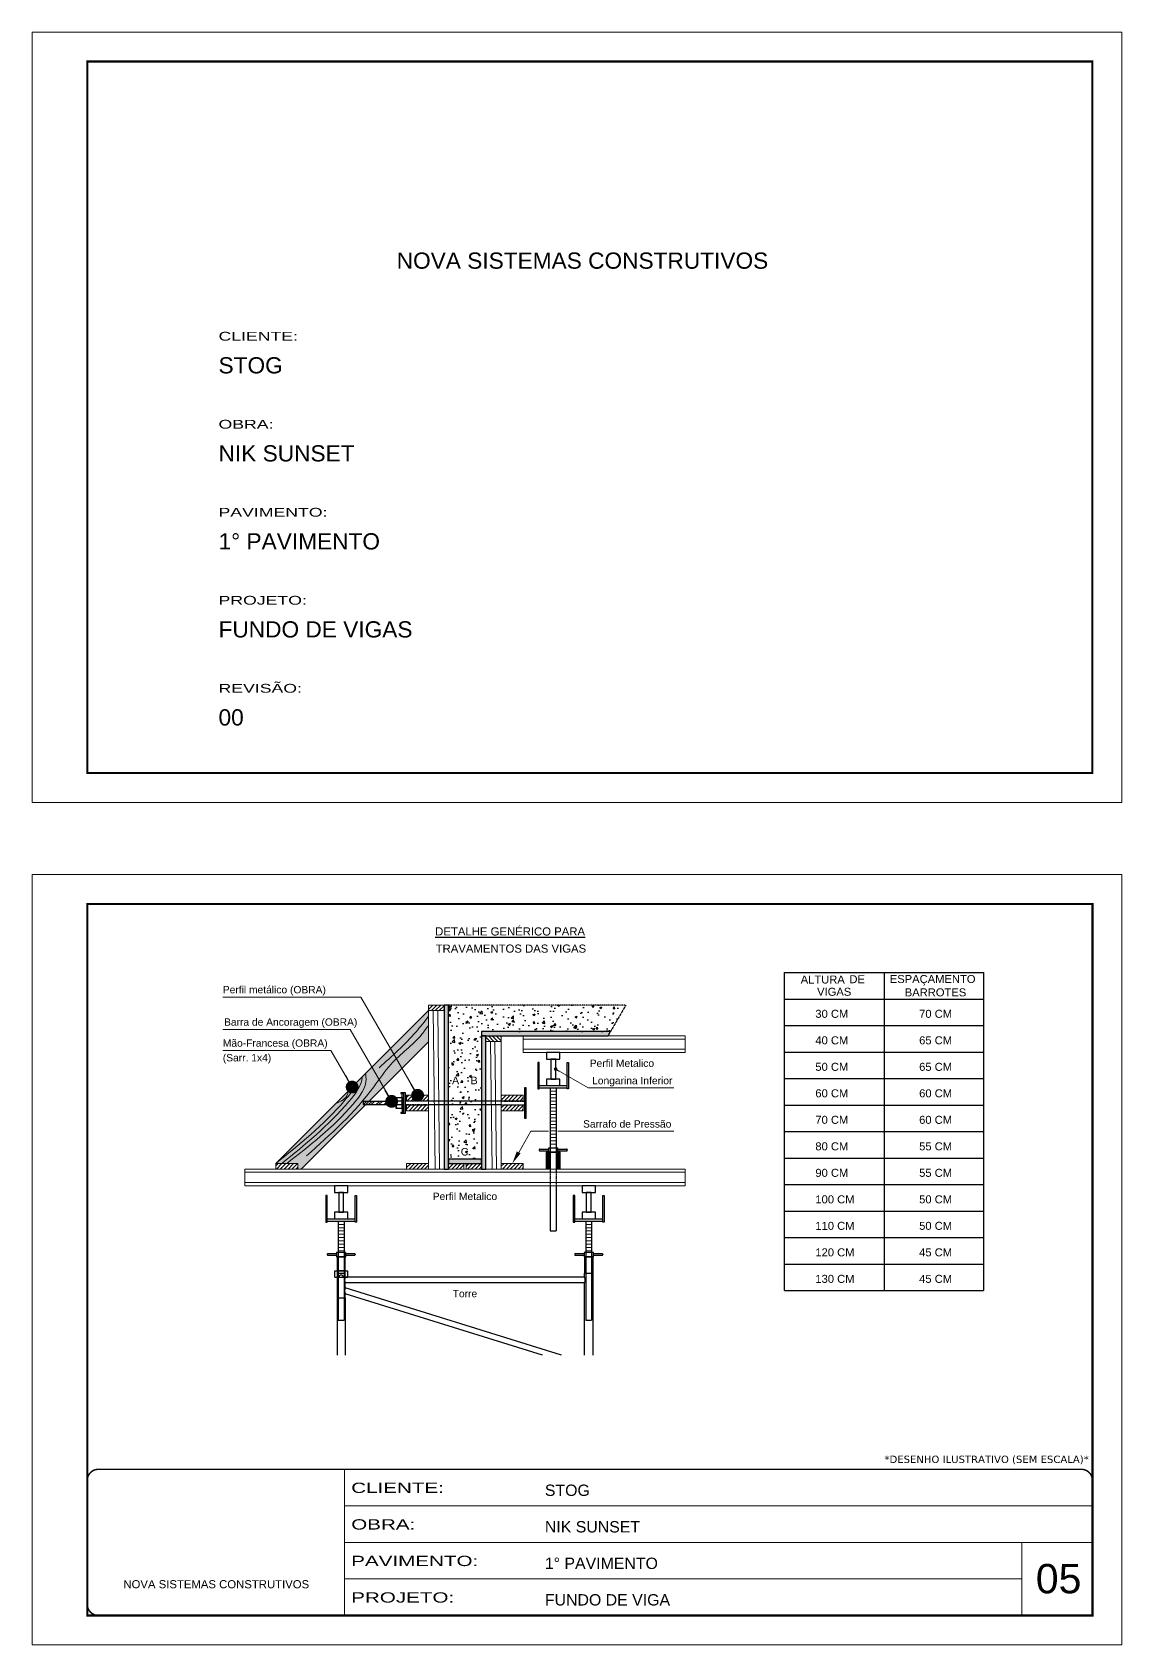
# Model space of a CAD drawing. Header units: millimetres. Extents: x 1659 to 9159, y 667 to 9133.
# Drawn here: x 2297 to 3782, y 1816 to 4015 of the extents above; entities that cross this region are included whole.
import ezdxf
from ezdxf.enums import TextEntityAlignment as Align

# ---------------------------------------------------------------- set-up
doc = ezdxf.new("R2010")
doc.units = ezdxf.units.MM
for name, pattern in [('CONTINUO', [0]), ('DASHED', [0.75, 0.5, -0.25]), ('HIDDEN', [0.375, 0.25, -0.125])]:
    doc.linetypes.add(name, pattern=pattern)
doc.layers.add('BARRA DE ANCORAGEM', color=251, linetype='Continuous')
doc.layers.add('GARFOS', color=7, linetype='Continuous')
for name, color, linetype, lineweight in [('CARIMBO', 255, 'Continuous', 9), ('CONCRETO', 251, 'Continuous', 25), ('Demarcação 1', 251, 'Continuous', 9), ('Demarcação 2', 254, 'Continuous', 9), ('Escoras', 2, 'Continuous', 25), ('Folhas', 255, 'Continuous', 9), ('Forcador', 251, 'Continuous', 25), ('Hachura', 251, 'Continuous', 9), ('Madeira', 126, 'Continuous', 18), ('Perfil Metálico', 224, 'Continuous', 18), ('SARRAFO DE PRESSAO', 251, 'DASHED', 9)]:
    doc.layers.add(name, color=color, linetype=linetype, lineweight=lineweight)
doc.styles.add('ARIAL', font='arial.ttf')
doc.styles.get("Standard").update_dxf_attribs({"font": 'arial.ttf'})
doc.styles.add('stylellllll', font='verdana.ttf', dxfattribs={"height": 2})
doc.styles.add('Tecnologia', font='')
doc.styles.get('Tecnologia').set_extended_font_data('Forgotten Futurist')
doc.dimstyles.new('3x', dxfattribs={"dimtxt": 10, "dimasz": 5, "dimexe": 7, "dimexo": 5, "dimgap": 4, "dimtad": 1, "dimdec": 4, "dimlfac": 0.333333, "dimdsep": 46, "dimtxsty": 'Standard', "dimblk": 'DOT', "dimcen": 0.09, "dimclrd": 1, "dimclre": 1, "dimclrt": 2, "dimadec": 0, "dimazin": 2, "dimtfac": 1, "dimtdec": 4, "dimtmove": 0, "dimatfit": 3, "dimldrblk": 'DOT', "dimfxl": 0, "dimtolj": 1, "dimtzin": 0, "dimlwd": 9, "dimlwe": 9, "dimarcsym": 0})
pattern_1 = [(45, (-2443.8815, 8405.5488), (-2.6516504, 2.6516504), [])]

# ---------------------------------------------------------------- blocks, each defined once
blk = doc.blocks.new('9999999999')
at = {"color": 30, "linetype": 'CONTINUO'}
for p, q in [((98564.6, 34230.2), (98564.6, 34429.4)), ((98564.6, 34379.6), (99584, 34379.6)), ((98564.6, 34329.8), (99488, 34329.8)), ((99584, 34329.8), (99488, 34329.8)), ((99488, 34329.8), (99488, 34230.2)), ((98564.6, 34280), (99488, 34280))]:
    blk.add_line(p, q, dxfattribs=at)
at = {"color": 30, "linetype": 'CONTINUO', "const_width": 2}
blk.add_lwpolyline([(99584, 34230.2), (99584, 34414.4, 0.414214), (99569, 34429.4), (98229, 34429.4, 0.414214), (98214, 34414.4), (98214, 34245.2, 0.414214), (98229, 34230.2), (99584, 34230.2)], format="xyb", dxfattribs=at)
at = {"layer": 'Folhas'}
blk.add_lwpolyline([(98139, 34190.2), (99624, 34190.2), (99624, 35240.2), (98139, 35240.2)], close=True, dxfattribs=at)
at = {"layer": 'Folhas', "color": 30, "const_width": 3}
blk.add_lwpolyline([(98214, 34230.2), (99584, 34230.2), (99584, 35200.2), (98214, 35200.2)], close=True, dxfattribs=at)
at = {"color": 7, "linetype": 'Continuous', "ltscale": 5, "style": 'ARIAL'}
for s, height, p in [('STOG', 15.48, (98837.7, 34393.1)), ('NIK SUNSET', 15.48, (98837.7, 34343.3)), ('1° PAVIMENTO', 15.483, (98837.7, 34293.5)), ('NOVA SISTEMAS CONSTRUTIVOS', 11.059, (98263.2, 34267.2)), ('FUNDO DE VIGA', 15.483, (98837.7, 34243.7))]:
    blk.add_text(s, height=height, dxfattribs=at).set_placement(p)
at = {"layer": 'Folhas', "color": 7, "style": 'Tecnologia', "width": 1.5}
for s, p in [('CLIENTE:', (98573.7, 34397.2)), ('OBRA:', (98573.7, 34347.3)), ('PAVIMENTO:', (98573.7, 34297.5)), ('PROJETO:', (98573.7, 34247.7))]:
    blk.add_text(s, height=14, dxfattribs=at).set_placement(p)
blk = doc.blocks.new('HT20CT')
at = {"layer": 'Forcador'}
for points in [[(-4, 16), (-4, 20), (4, 20), (4, 16)], [(-1.5, 4), (-1.5, 16), (1.5, 16), (1.5, 4)], [(-4, 0), (-4, 4), (4, 4), (4, 0)]]:
    blk.add_lwpolyline(points, close=True, dxfattribs=at)
blk = doc.blocks.new('_Dot')
at = {"color": 0, "linetype": 'ByBlock', "lineweight": -2}
blk.add_line((-0.5, 0), (-1, 0), dxfattribs=at)
at = {"color": 0, "linetype": 'ByBlock', "const_width": 0.5}
blk.add_lwpolyline([(-0.25, 0, 1), (0.25, 0, 1)], format="xyb", close=True, dxfattribs=at)

msp = doc.modelspace()

# ---------------------------------------------------------------- hatches: boundary and pattern name
at = {"layer": 'CONCRETO', "linetype": 'DASHED', "ltscale": 0.3}
h = msp.add_hatch(dxfattribs=at)
h.set_pattern_fill('AR-CONC', color=256, scale=4, style=0)
h.set_pattern_definition([(50, (-45802.876, -5264.793), (28.690407, -2.510085), [3, -33]), (355, (-45802.876, -5264.793), (-5.550053, 30.087685), [2.4, -26.4]), (100.4514, (-45800.485, -5265.002), (23.140375, 27.577582), [2.549608, -28.045684]), (46.1842, (-45802.876, -5256.793), (42.689642, -6.62076), [4.5, -49.5]), (96.6356, (-45799.32, -5257.344), (37.386508, 38.964715), [3.82441, -42.06852]), (351.1842, (-45802.876, -5256.793), (37.386478, 38.964744), [3.6, -39.6]), (21, (-45798.876, -5258.793), (23.876282, -16.104756), [3, -33]), (326, (-45798.876, -5258.793), (9.732613, 29.006002), [2.4, -26.4]), (71.4514, (-45796.886, -5260.135), (33.608905, 12.90122), [2.549608, -28.045684]), (37.5, (-45802.876, -5264.793), (0.4863942, 13.3157542), [0, -26.08, 0, -26.8, 0, -26.5]), (7.5, (-45802.876, -5264.793), (10.5227815, 15.7764685), [0, -15.28, 0, -25.48, 0, -10.1]), (327.5, (-45811.796, -5264.793), (21.3528974, -0.9021949), [0, -10, 0, -31.2, 0, -41.4]), (317.5, (-45815.796, -5264.793), (23.327447, 4.004199), [0, -13, 0, -20.72, 0, -29.4])])
h.paths.add_polyline_path([(2864.14, 2688.13), (2864.14, 2478.13), (2909.14, 2478.13), (2909.14, 2652.13), (3085.13, 2652.13), (3105.92, 2688.13)])
h.paths.add_polyline_path([(2891.72, 2577.61), (2906.56, 2577.61), (2906.56, 2593.16), (2891.72, 2593.16)], flags=24)
h.paths.add_polyline_path([(2866.41, 2577.61), (2881.29, 2577.61), (2881.29, 2593.16), (2866.41, 2593.16)], flags=24)
h.paths.add_polyline_path([(2878.27, 2480.09), (2894.09, 2480.09), (2894.09, 2496.18), (2878.27, 2496.18)], flags=24)
at = {"layer": 'Demarcação 1'}
for points in [[(2864.14, 2688.13), (2858.14, 2688.13), (2858.14, 2464.63), (2864.14, 2464.63)], [(3085.13, 2652.13), (2909.14, 2652.13), (2909.14, 2646.13), (3081.67, 2646.13)], [(2915.14, 2646.13), (2909.14, 2646.13), (2909.14, 2464.63), (2915.14, 2464.63)], [(2909.14, 2478.13), (2864.14, 2478.13), (2864.14, 2472.13), (2909.14, 2472.13)]]:
    msp.add_hatch(color=256, dxfattribs=at).paths.add_polyline_path(points)
at = {"layer": 'Demarcação 2'}
msp.add_hatch(color=256, dxfattribs=at).paths.add_polyline_path([(2837.14, 2638.21), (2837.14, 2680.63), (2628.66, 2472.15), (2658.72, 2472.15), (2658.72, 2464.63), (2663.57, 2464.63), (2751.36, 2552.42), (2747.68, 2552.42), (2747.68, 2556.84), (2755.78, 2556.84)])
at = {"layer": 'Hachura'}
h = msp.add_hatch(dxfattribs=at)
h.set_pattern_fill('ANSI31', color=256, scale=30, style=0)
h.set_pattern_definition(pattern_1)
h.paths.add_polyline_path([(2837.14, 2688.13), (2858.14, 2688.13), (2858.14, 2680.63), (2837.14, 2680.63)])
h = msp.add_hatch(dxfattribs=at)
h.set_pattern_fill('ANSI31', color=256, scale=30, style=0)
h.set_pattern_definition([(135, (10398.0295, 6961.244), (2.6516504, 2.6516504), [])])
h.paths.add_polyline_path([(2915.14, 2646.13), (2936.14, 2646.13), (2936.14, 2638.63), (2915.14, 2638.63)])
h = msp.add_hatch(dxfattribs=at)
h.set_pattern_fill('ANSI32', color=256, scale=20, angle=90, style=0)
h.set_pattern_definition([(45, (11404.2114, -6419.695), (5.303301, -5.303301), []), (45, (11404.2114, -6416.16), (5.303301, -5.303301), [])])
h.paths.add_polyline_path([(2747.68, 2552.42), (2747.68, 2556.84), (2792.68, 2556.84), (2792.68, 2552.42)])
h = msp.add_hatch(dxfattribs=at)
h.set_pattern_fill('ANSI31', color=256, scale=30, style=0)
h.set_pattern_definition(pattern_1)
h.paths.add_polyline_path([(2837.14, 2557.64), (2837.14, 2565.16), (2807.07, 2565.16), (2807.07, 2557.64)])
h = msp.add_hatch(dxfattribs=at)
h.set_pattern_fill('ANSI31', color=256, scale=30, style=0)
h.set_pattern_definition(pattern_1)
h.paths.add_polyline_path([(2807.07, 2544.11), (2837.14, 2544.11), (2837.14, 2551.63), (2807.07, 2551.63)])
h = msp.add_hatch(dxfattribs=at)
h.set_pattern_fill('ANSI31', color=256, scale=30, style=0)
h.set_pattern_definition(pattern_1)
h.paths.add_polyline_path([(2966.21, 2557.64), (2966.21, 2565.16), (2936.14, 2565.16), (2936.14, 2557.64)])
h = msp.add_hatch(dxfattribs=at)
h.set_pattern_fill('ANSI31', color=256, scale=30, style=0)
h.set_pattern_definition(pattern_1)
h.paths.add_polyline_path([(2936.14, 2544.11), (2966.21, 2544.11), (2966.21, 2551.63), (2936.14, 2551.63)])
h = msp.add_hatch(dxfattribs=at)
h.set_pattern_fill('ANSI31', color=256, scale=30, style=0)
h.set_pattern_definition([(45, (-2622.297, 8312.542), (-2.6516504, 2.6516504), [])])
h.paths.add_polyline_path([(2658.72, 2464.63), (2658.72, 2472.15), (2628.66, 2472.15), (2628.66, 2464.63)])
h = msp.add_hatch(dxfattribs=at)
h.set_pattern_fill('ANSI31', color=256, scale=30, style=0)
h.set_pattern_definition(pattern_1)
h.paths.add_polyline_path([(2807.14, 2464.63), (2837.14, 2464.63), (2837.14, 2472.13), (2807.14, 2472.13)])
h = msp.add_hatch(dxfattribs=at)
h.set_pattern_fill('ANSI31', color=256, scale=30, style=0)
h.set_pattern_definition(pattern_1)
h.paths.add_polyline_path([(2864.14, 2472.13), (2885.14, 2472.13), (2885.14, 2464.63), (2864.14, 2464.63)])
h = msp.add_hatch(dxfattribs=at)
h.set_pattern_fill('ANSI31', color=256, scale=30, style=0)
h.set_pattern_definition(pattern_1)
h.paths.add_polyline_path([(2909.14, 2464.63), (2909.14, 2472.13), (2888.14, 2472.13), (2888.14, 2464.63)])
h = msp.add_hatch(dxfattribs=at)
h.set_pattern_fill('ANSI31', color=256, scale=30, style=0)
h.set_pattern_definition(pattern_1)
h.paths.add_polyline_path([(2966.14, 2472.13), (2936.14, 2472.13), (2936.14, 2464.63), (2966.14, 2464.63)])
at = {"layer": 'Perfil Metálico'}
for points in [[(2997.5, 2464.63), (3002, 2464.63), (3002, 2487.43), (2997.5, 2487.43)], [(3011.88, 2464.63), (3016.38, 2464.63), (3016.38, 2487.43), (3011.88, 2487.43)]]:
    msp.add_hatch(color=256, dxfattribs=at).paths.add_polyline_path(points)

# ---------------------------------------------------------------- linework, layer by layer
for points in [[(2864.14, 2688.13), (2858.14, 2688.13), (2858.14, 2464.63), (2864.14, 2464.63)], [(3085.13, 2652.13), (2909.14, 2652.13), (2909.14, 2646.13), (3081.67, 2646.13)], [(2915.14, 2646.13), (2909.14, 2646.13), (2909.14, 2464.63), (2915.14, 2464.63)], [(2909.14, 2478.13), (2864.14, 2478.13), (2864.14, 2472.13), (2909.14, 2472.13)]]:
    msp.add_lwpolyline(points, close=True)
at = {"layer": 'BARRA DE ANCORAGEM'}
for p, q in [((2800.57, 2562.15), (2801.73, 2567.45)), ((2802.9, 2568.33), (2802.9, 2540.94)), ((2936.13, 2557.3), (2837.14, 2557.3)), ((2936.13, 2551.97), (2837.14, 2551.97)), ((2800.57, 2547.12), (2801.73, 2541.82))]:
    msp.add_line(p, q, dxfattribs=at)
at = {"layer": 'BARRA DE ANCORAGEM', "linetype": 'HIDDEN'}
for p, q in [((2837.14, 2557.3), (2805.57, 2557.3)), ((2837.14, 2551.97), (2805.57, 2551.97)), ((2936.13, 2557.3), (2967.71, 2557.3)), ((2936.13, 2551.97), (2967.71, 2551.97))]:
    msp.add_line(p, q, dxfattribs=at)
at = {"layer": 'BARRA DE ANCORAGEM', "flags": 128}
for points in [[(2970.11, 2533.83), (2970.11, 2575.44), (2967.71, 2575.44), (2967.71, 2533.83)], [(2792.68, 2556.84), (2747.68, 2556.84), (2747.68, 2552.42), (2792.68, 2552.42)], [(2802.9, 2568.33), (2799.34, 2568.33), (2799.34, 2567.45), (2802.9, 2567.45)], [(2802.9, 2562.15), (2800.57, 2562.15), (2800.57, 2547.12), (2802.9, 2547.12)], [(2805.57, 2540.94), (2805.57, 2568.33), (2802.9, 2568.33), (2802.9, 2540.94)], [(2802.9, 2541.82), (2799.34, 2541.82), (2799.34, 2540.94), (2802.9, 2540.94)]]:
    msp.add_lwpolyline(points, close=True, dxfattribs=at)
for points in [[(2800.57, 2547.12), (2792.68, 2547.12), (2792.68, 2562.15), (2800.57, 2562.15)], [(2800.57, 2554.19), (2802.9, 2554.19), (2802.9, 2555.08), (2800.57, 2555.08), (2800.57, 2554.19), (2800.57, 2555.08)]]:
    msp.add_lwpolyline(points, dxfattribs=at)
for points in [[(2800.57, 2557.29), (2794.45, 2557.29, -0.729796), (2794.45, 2562.15, -0.729796)], [(2800.57, 2551.98), (2794.45, 2551.98, -0.6666667), (2794.45, 2557.29, -0.6666667)]]:
    msp.add_lwpolyline(points, format="xyb", dxfattribs=at)
at = {"layer": 'BARRA DE ANCORAGEM'}
msp.add_arc((2795.23, 2549.55), 2.55, 107.75636, 252.24364, dxfattribs=at)
at = {"layer": 'CONCRETO', "linetype": 'DASHED', "ltscale": 0.3}
for q in [(2864.14, 2688.13), (3085.13, 2652.13)]:
    msp.add_line((3105.92, 2688.13), q, dxfattribs=at)
at = {"layer": 'Escoras'}
for p, q in [((3012.56, 2487.43), (3001.31, 2487.43)), ((2712.27, 2345.08), (2712.27, 2210.99)), ((2723.52, 2345.08), (2712.27, 2345.08)), ((2723.52, 2322.58), (2723.52, 2345.08)), ((3061.02, 2345.08), (3049.77, 2345.08)), ((3049.77, 2345.08), (3049.77, 2322.58)), ((3061.02, 2345.08), (3061.02, 2210.99)), ((2709.45, 2325.96), (2726.33, 2325.96)), ((2709.45, 2317.18), (2709.45, 2325.96)), ((2709.45, 2317.18), (2714.97, 2317.18)), ((2712.27, 2322.58), (2723.52, 2322.58)), ((2721.83, 2325.94), (2713.95, 2325.94)), ((2721.83, 2316.9), (2713.95, 2316.9)), ((2720.82, 2317.18), (2726.33, 2317.18)), ((2723.52, 2316.96), (2723.52, 2322.58)), ((3049.77, 2316.96), (2723.52, 2316.96)), ((3049.77, 2309.31), (2723.52, 2309.31)), ((2723.52, 2302.95), (2723.52, 2309.31)), ((2726.33, 2325.96), (2726.33, 2317.18)), ((3049.77, 2322.58), (3061.02, 2322.58)), ((3049.77, 2316.96), (3049.77, 2322.58)), ((3049.77, 2210.99), (3049.77, 2309.31)), ((2712.27, 2288.83), (2723.52, 2288.83)), ((3018.28, 2210.99), (2723.52, 2302.47)), ((2992.47, 2210.99), (2723.52, 2294.46)), ((2723.52, 2288.83), (2723.52, 2294.46)), ((2723.52, 2288.83), (2723.52, 2210.99))]:
    msp.add_line(p, q, dxfattribs=at)
for centre, radius, start, end in [((2717.89, 2317.18), 2.92, 0, 180), ((2731.08, 2313.13), 8.48, 153.19207, 206.80793), ((3042.2, 2313.13), 8.48, 333.19207, 26.80793), ((2732.93, 2298.71), 10.33, 155.71056, 204.28944)]:
    msp.add_arc(centre, radius, start, end, dxfattribs=at)
at = {"layer": 'Folhas'}
msp.add_lwpolyline([(2296.86, 2964.56), (3781.86, 2964.56), (3781.86, 4014.56), (2296.86, 4014.56)], close=True, dxfattribs=at)
at = {"layer": 'Folhas', "color": 30, "const_width": 3}
msp.add_lwpolyline([(2371.86, 3004.56), (3741.86, 3004.56), (3741.86, 3974.56), (2371.86, 3974.56)], close=True, dxfattribs=at)
at = {"layer": 'Forcador', "linetype": 'Continuous'}
for p, q in [((2987.81, 2578.33), (3026.06, 2578.33)), ((2987.81, 2575.18), (3026.06, 2575.18)), ((3003, 2575.18), (3003, 2464.63)), ((3010.88, 2575.18), (3010.88, 2464.63)), ((2987.81, 2490.81), (2987.81, 2490.36)), ((2988.83, 2491.82), (3000.64, 2491.82)), ((2988.83, 2489.35), (3000.64, 2489.35)), ((3013.24, 2491.82), (3025.05, 2491.82)), ((3013.24, 2489.35), (3025.05, 2489.35)), ((3026.06, 2490.81), (3026.06, 2490.36)), ((3003, 2441.83), (3003, 2380.18)), ((3010.88, 2441.83), (3010.88, 2380.18)), ((2698.77, 2396.83), (2737.02, 2396.83)), ((3036.27, 2396.83), (3074.52, 2396.83)), ((2698.77, 2393.68), (2737.02, 2393.68)), ((2713.95, 2393.68), (2713.95, 2258.68)), ((2721.83, 2393.68), (2721.83, 2258.68)), ((3003, 2380.18), (3010.88, 2380.18)), ((3036.27, 2393.68), (3074.52, 2393.68)), ((3051.45, 2393.68), (3051.45, 2258.68)), ((3059.33, 2393.68), (3059.33, 2258.68)), ((2698.77, 2348.46), (2698.77, 2348.01)), ((2699.78, 2349.47), (2711.59, 2349.47)), ((2699.78, 2347), (2711.59, 2347)), ((2724.19, 2349.47), (2736, 2349.47)), ((2724.19, 2347), (2736, 2347)), ((2737.02, 2348.46), (2737.02, 2348.01)), ((3036.27, 2348.46), (3036.27, 2348.01)), ((3037.28, 2349.47), (3049.09, 2349.47)), ((3037.28, 2347), (3049.09, 2347)), ((3061.69, 2349.47), (3073.5, 2349.47)), ((3061.69, 2347), (3073.5, 2347)), ((3074.52, 2348.46), (3074.52, 2348.01)), ((2713.95, 2258.68), (2721.83, 2258.68)), ((3051.45, 2258.68), (3059.33, 2258.68))]:
    msp.add_line(p, q, dxfattribs=at)
at = {"layer": 'Forcador', "linetype": 'HIDDEN'}
for p, q in [((3003, 2464.63), (3003, 2441.83)), ((3010.88, 2464.63), (3010.88, 2441.83))]:
    msp.add_line(p, q, dxfattribs=at)
at = {"layer": 'Forcador', "linetype": 'Continuous'}
for points in [[(2985.9, 2609.83), (2985.9, 2573.83), (2987.81, 2573.83), (2987.81, 2609.83)], [(3027.98, 2609.83), (3027.98, 2573.83), (3026.06, 2573.83), (3026.06, 2609.83)], [(3000.64, 2493.28), (3000.64, 2487.43), (3013.24, 2487.43), (3013.24, 2493.28)], [(2696.85, 2428.33), (2696.85, 2392.33), (2698.77, 2392.33), (2698.77, 2428.33)], [(2738.93, 2428.33), (2738.93, 2392.33), (2737.02, 2392.33), (2737.02, 2428.33)], [(3034.35, 2428.33), (3034.35, 2392.33), (3036.27, 2392.33), (3036.27, 2428.33)], [(3076.43, 2428.33), (3076.43, 2392.33), (3074.52, 2392.33), (3074.52, 2428.33)], [(2711.59, 2350.93), (2711.59, 2345.08), (2724.19, 2345.08), (2724.19, 2350.93)], [(3049.09, 2350.93), (3049.09, 2345.08), (3061.69, 2345.08), (3061.69, 2350.93)]]:
    msp.add_lwpolyline(points, close=True, dxfattribs=at)
for centre, start, end in [((2988.83, 2490.81), 90, 180), ((2988.83, 2490.36), 180, 270), ((3025.05, 2490.81), 0, 90), ((3025.05, 2490.36), 270, 0), ((2699.78, 2348.46), 90, 180), ((2699.78, 2348.01), 180, 270), ((2736, 2348.46), 0, 90), ((2736, 2348.01), 270, 0), ((3037.28, 2348.46), 90, 180), ((3037.28, 2348.01), 180, 270), ((3073.5, 2348.46), 0, 90), ((3073.5, 2348.01), 270, 0)]:
    msp.add_arc(centre, 1.01, start, end, dxfattribs=at)
at = {"layer": 'GARFOS', "color": 2, "ltscale": 1.5}
for p, q in [((3322.06, 2298.89), (3322.06, 2732.52)), ((3322.06, 2732.52), (3593.6, 2732.52)), ((3457.83, 2732.52), (3457.83, 2298.89)), ((3593.6, 2732.52), (3593.6, 2298.89)), ((3322.06, 2696.39), (3593.6, 2696.39)), ((3322.06, 2696.39), (3593.6, 2696.39)), ((3322.06, 2660.25), (3593.6, 2660.25)), ((3322.06, 2624.11), (3593.6, 2624.11)), ((3322.06, 2587.98), (3593.6, 2587.98)), ((3322.06, 2551.84), (3593.6, 2551.84)), ((3322.06, 2515.7), (3593.6, 2515.7)), ((3322.06, 2479.57), (3593.6, 2479.57)), ((3322.06, 2443.43), (3593.6, 2443.43)), ((3322.06, 2407.3), (3593.6, 2407.3)), ((3322.06, 2371.16), (3593.6, 2371.16)), ((3322.06, 2335.02), (3593.6, 2335.02)), ((3322.06, 2298.89), (3593.6, 2298.89))]:
    msp.add_line(p, q, dxfattribs=at)
at = {"layer": 'Hachura'}
for p, q in [((2846.17, 2464.63), (2843.46, 2680.63)), ((2852.17, 2464.63), (2849.46, 2680.63)), ((2923.64, 2464.63), (2921.46, 2638.63)), ((2929.64, 2464.63), (2927.46, 2638.63)), ((3010.88, 2570.67), (3003, 2570.67)), ((3010.88, 2566.15), (3003, 2566.15)), ((3010.88, 2561.63), (3003, 2561.63)), ((3010.88, 2557.12), (3003, 2557.12)), ((3010.88, 2552.6), (3003, 2552.6)), ((3010.88, 2548.09), (3003, 2548.09)), ((3010.88, 2543.57), (3003, 2543.57)), ((3010.88, 2539.05), (3003, 2539.05)), ((3010.88, 2534.54), (3003, 2534.54)), ((3010.88, 2530.02), (3003, 2530.02)), ((3010.88, 2525.5), (3003, 2525.5)), ((3010.88, 2520.99), (3003, 2520.99)), ((3010.88, 2516.47), (3003, 2516.47)), ((3010.88, 2511.95), (3003, 2511.95)), ((3010.88, 2507.44), (3003, 2507.44)), ((3010.88, 2502.92), (3003, 2502.92)), ((3010.88, 2498.4), (3003, 2498.4)), ((2721.83, 2389.17), (2713.95, 2389.17)), ((2721.83, 2384.65), (2713.95, 2384.65)), ((2721.83, 2380.13), (2713.95, 2380.13)), ((2721.83, 2375.62), (2713.95, 2375.62)), ((3059.33, 2389.17), (3051.45, 2389.17)), ((3059.33, 2384.65), (3051.45, 2384.65)), ((3059.33, 2380.13), (3051.45, 2380.13)), ((3059.33, 2375.62), (3051.45, 2375.62)), ((2721.83, 2371.1), (2713.95, 2371.1)), ((2721.83, 2366.59), (2713.95, 2366.59)), ((2721.83, 2362.07), (2713.95, 2362.07)), ((2721.83, 2357.55), (2713.95, 2357.55)), ((2721.83, 2353.04), (2713.95, 2353.04)), ((3059.33, 2371.1), (3051.45, 2371.1)), ((3059.33, 2366.59), (3051.45, 2366.59)), ((3059.33, 2362.07), (3051.45, 2362.07)), ((3059.33, 2357.55), (3051.45, 2357.55)), ((3059.33, 2353.04), (3051.45, 2353.04))]:
    msp.add_line(p, q, dxfattribs=at)
at = {"layer": 'Hachura', "color": 1}
for p, q in [((2959.89, 2487.29), (2976.55, 2516.14)), ((2976.55, 2516.14), (3000.5, 2516.14)), ((3013.38, 2516.14), (3171.49, 2516.14))]:
    msp.add_line(p, q, dxfattribs=at)
at = {"layer": 'Hachura'}
for points in [[(2670.62, 2482.64), (2762.51, 2576.77), (2785.47, 2607.25), (2827.84, 2648.3), (2837.14, 2660.75)], [(2837.14, 2672.84), (2820.09, 2651.87), (2769.52, 2602.61)], [(2643.69, 2472.15), (2734.19, 2553.06), (2751.85, 2587.89), (2751.1, 2594.6)], [(2710.4, 2553.89), (2726.74, 2566.54), (2727.51, 2571.01)]]:
    msp.add_spline(points, degree=3, dxfattribs=at)
for points, knots in [([(2628.66, 2472.15), (2660.89, 2497.88), (2700.11, 2529.2), (2735.81, 2573.77), (2738.83, 2582.32)], [0, 0, 0, 0, 127.741989, 155.4442459, 155.4442459, 155.4442459, 155.4442459]), ([(2637, 2472.15), (2668.36, 2497.63), (2709.01, 2530.67), (2746.09, 2578.05), (2746.59, 2590.08)], [0, 0, 0, 0, 125.1825812, 162.3251979, 162.3251979, 162.3251979, 162.3251979])]:
    msp.add_open_spline(points, degree=3, knots=knots, dxfattribs=at)
at = {"layer": 'Hachura', "color": 1}
msp.add_solid([(2962.42, 2485.83), (2951.14, 2472.13), (2957.36, 2488.75)], dxfattribs=at)
at = {"layer": 'Madeira'}
for p, q in [((2837.14, 2680.63), (2628.66, 2472.15)), ((2837.14, 2680.63), (2837.14, 2472.13)), ((2936.14, 2472.13), (2936.14, 2638.63)), ((2837.14, 2638.21), (2663.57, 2464.63))]:
    msp.add_line(p, q, dxfattribs=at)
for points in [[(2837.14, 2680.63), (2858.14, 2680.63), (2858.14, 2688.13), (2837.14, 2688.13)], [(2936.14, 2638.63), (2915.14, 2638.63), (2915.14, 2646.13), (2936.14, 2646.13)], [(2807.07, 2565.16), (2837.14, 2565.16), (2837.14, 2557.64), (2807.07, 2557.64)], [(2807.07, 2544.11), (2837.14, 2544.11), (2837.14, 2551.63), (2807.07, 2551.63)], [(2936.14, 2565.16), (2966.21, 2565.16), (2966.21, 2557.64), (2936.14, 2557.64)], [(2936.14, 2544.11), (2966.21, 2544.11), (2966.21, 2551.63), (2936.14, 2551.63)], [(2628.66, 2472.15), (2658.72, 2472.15), (2658.72, 2464.63), (2628.66, 2464.63)], [(2807.14, 2464.63), (2837.14, 2464.63), (2837.14, 2472.13), (2807.14, 2472.13)], [(2885.14, 2464.63), (2864.14, 2464.63), (2864.14, 2472.13), (2885.14, 2472.13)], [(2888.14, 2464.63), (2909.14, 2464.63), (2909.14, 2472.13), (2888.14, 2472.13)], [(2966.14, 2464.63), (2936.14, 2464.63), (2936.14, 2472.13), (2966.14, 2472.13)]]:
    msp.add_lwpolyline(points, close=True, dxfattribs=at)
at = {"layer": 'Perfil Metálico'}
for p, q in [((2966.14, 2641.63), (3186.64, 2641.63)), ((2966.14, 2627.83), (3186.64, 2627.83)), ((2586.64, 2460.13), (3186.64, 2460.13)), ((2586.64, 2446.33), (3186.64, 2446.33))]:
    msp.add_line(p, q, dxfattribs=at)
for points in [[(2966.14, 2623.33), (3186.64, 2623.33), (3186.64, 2646.13), (2966.14, 2646.13)], [(3002, 2464.63), (2997.5, 2464.63), (2997.5, 2487.43), (3002, 2487.43)], [(3011.88, 2464.63), (3016.38, 2464.63), (3016.38, 2487.43), (3011.88, 2487.43)], [(2586.64, 2441.83), (3186.64, 2441.83), (3186.64, 2464.63), (2586.64, 2464.63)]]:
    msp.add_lwpolyline(points, close=True, dxfattribs=at)

# ---------------------------------------------------------------- block references
at = {"layer": 'Forcador', "linetype": 'Continuous', "xscale": -2.25, "yscale": 2.25, "zscale": 2.25}
for p in [(3006.94, 2578.33), (3055.39, 2396.83)]:
    msp.add_blockref('HT20CT', p, dxfattribs=at)
at = {"layer": 'Forcador', "xscale": -2.25, "yscale": 2.25, "zscale": 2.25}
msp.add_blockref('HT20CT', (2717.89, 2396.83), dxfattribs=at)
at = {"layer": 'SARRAFO DE PRESSAO', "color": 6, "linetype": 'ByBlock'}
msp.add_blockref('9999999999', (-95842.12, -32374.22), dxfattribs=at)

# ---------------------------------------------------------------- texts
at = {"color": 0, "linetype": 'Continuous', "ltscale": 5, "style": 'ARIAL'}
for s, height, p in [('NOVA SISTEMAS CONSTRUTIVOS', 22.1184, (2793.6, 3692.13)), ('STOG', 22.118, (2550.76, 3549.36)), ('NIK SUNSET', 22.118, (2550.76, 3429.36)), ('1° PAVIMENTO', 22.1184, (2550.76, 3309.36)), ('FUNDO DE VIGAS', 22.1184, (2550.76, 3189.36)), ('00', 22.118, (2550.76, 3069.36))]:
    msp.add_text(s, height=height, dxfattribs=at).set_placement(p)
for s, p in [('%%UDETALHE GENÉRICO PARA', (2948.19, 2783.03)), ('TRAVAMENTOS DAS VIGAS', (2949.26, 2759.64))]:
    msp.add_text(s, height=11.0592, dxfattribs=at).set_placement(p, align=Align.CENTER)
at = {"layer": 'CARIMBO', "style": 'ARIAL'}
for s, height, p in [('Perfil metálico (OBRA)', 10, (2556.6, 2704.15)), ('Barra de Ancoragem (OBRA)', 10, (2558.28, 2660.03)), ('Mão-Francesa (OBRA)', 10, (2556.6, 2631.36)), ('Longarina Inferior', 10, (3059.93, 2580.25)), ('Sarrafo de Pressão', 10, (3047.65, 2521.14)), ('05', 40, (3664.72, 1886.13))]:
    msp.add_text(s, height=height, dxfattribs=at).set_placement(p)
msp.add_text('(Sarr. 1x4)', height=10, dxfattribs=at).set_placement((2556.6, 2621.36), align=Align.TOP_LEFT)
for s, p in [('Perfil Metalico', (3100.58, 2608.84)), ('Perfil Metalico', (2886.64, 2427.34)), ('Torre', (2886.64, 2294.81))]:
    msp.add_text(s, height=10, dxfattribs=at).set_placement(p, align=Align.MIDDLE_CENTER)
at = {"layer": 'CARIMBO', "color": 0, "linetype": 'Continuous', "style": 'ARIAL'}
for s, p in [('A', (2873.85, 2585.38)), ('B', (2899.14, 2585.38)), ('C', (2886.18, 2488.13))]:
    msp.add_text(s, height=10.37, dxfattribs=at).set_placement(p, align=Align.MIDDLE_CENTER)
at = {"layer": 'CARIMBO', "style": 'stylellllll'}
msp.add_text('*DESENHO ILUSTRATIVO (SEM ESCALA)*', height=10, dxfattribs=at).set_placement((3736.86, 2063.81), align=Align.RIGHT)
at = {"layer": 'Folhas', "color": 30, "style": 'Tecnologia', "width": 1.5}
for s, p in [('CLIENTE:', (2550.76, 3594.07)), ('OBRA:', (2550.76, 3474.07)), ('PAVIMENTO:', (2550.76, 3354.07)), ('PROJETO:', (2550.76, 3234.07)), ('REVISÃO:', (2550.76, 3114.07))]:
    msp.add_text(s, height=12, dxfattribs=at).set_placement(p)
at = {"layer": 'GARFOS', "color": 2, "ltscale": 1.5}
for s, height, p in [('ALTURA   ', 10.91, (3344.26, 2717.55)), ('DE', 10.91, (3410.65, 2717.94)), ('ESPAÇAMENTO', 10.9102, (3465.71, 2718.25)), ('VIGAS', 10.91, (3366.62, 2700.86)), ('BARROTES', 10.91, (3486.12, 2700.02)), ('30 CM', 10.91, (3364.26, 2670.79)), ('70 CM', 10.91, (3505.73, 2670.79)), ('40 CM', 10.91, (3364.26, 2634.65)), ('65 CM', 10.91, (3505.73, 2634.65)), ('50 CM', 10.91, (3364.26, 2598.51)), ('65 CM', 10.91, (3505.73, 2598.51)), ('60 CM', 10.91, (3364.26, 2562.38)), ('60 CM', 10.91, (3505.73, 2562.38)), ('70 CM', 10.91, (3364.26, 2526.24)), ('60 CM', 10.91, (3505.73, 2526.24)), ('80 CM', 10.91, (3364.26, 2490.1)), ('55 CM', 10.91, (3505.73, 2490.1)), ('90 CM', 10.91, (3364.26, 2453.97)), ('55 CM', 10.91, (3505.73, 2453.97)), ('100 CM', 10.91, (3364.26, 2417.83)), ('50 CM', 10.91, (3505.73, 2417.83)), ('110 CM', 10.91, (3364.26, 2381.7)), ('50 CM', 10.91, (3505.73, 2381.7)), ('120 CM', 10.91, (3364.26, 2345.56)), ('45 CM', 10.91, (3505.73, 2345.56)), ('130 CM', 10.91, (3364.26, 2309.42)), ('45 CM', 10.91, (3505.73, 2309.42))]:
    msp.add_text(s, height=height, dxfattribs=at).set_placement(p)

# ---------------------------------------------------------------- leaders
msp.add_leader([(3010.31, 2600.83), (3054.62, 2575.25), (3171.49, 2575.25)], dimstyle='3x', override={"dimgap": 4, "dimtad": 0})
at = {"layer": 'Hachura'}
for points, override in [([(2822.11, 2565.16), (2744.75, 2699.15), (2556.6, 2699.15)], {"dimasz": 17.5, "dimtad": 0}), ([(2786.75, 2556.84), (2730.07, 2655.03), (2556.6, 2655.03)], {"dimasz": 17.5, "dimtad": 0}), ([(2732.9, 2576.39), (2704.05, 2626.36), (2556.6, 2626.36)], {"dimasz": 17.5, "dimgap": 4, "dimtad": 0})]:
    msp.add_leader(points, dimstyle='3x', override=override, dxfattribs=at)

doc.saveas('drawing.dxf')
